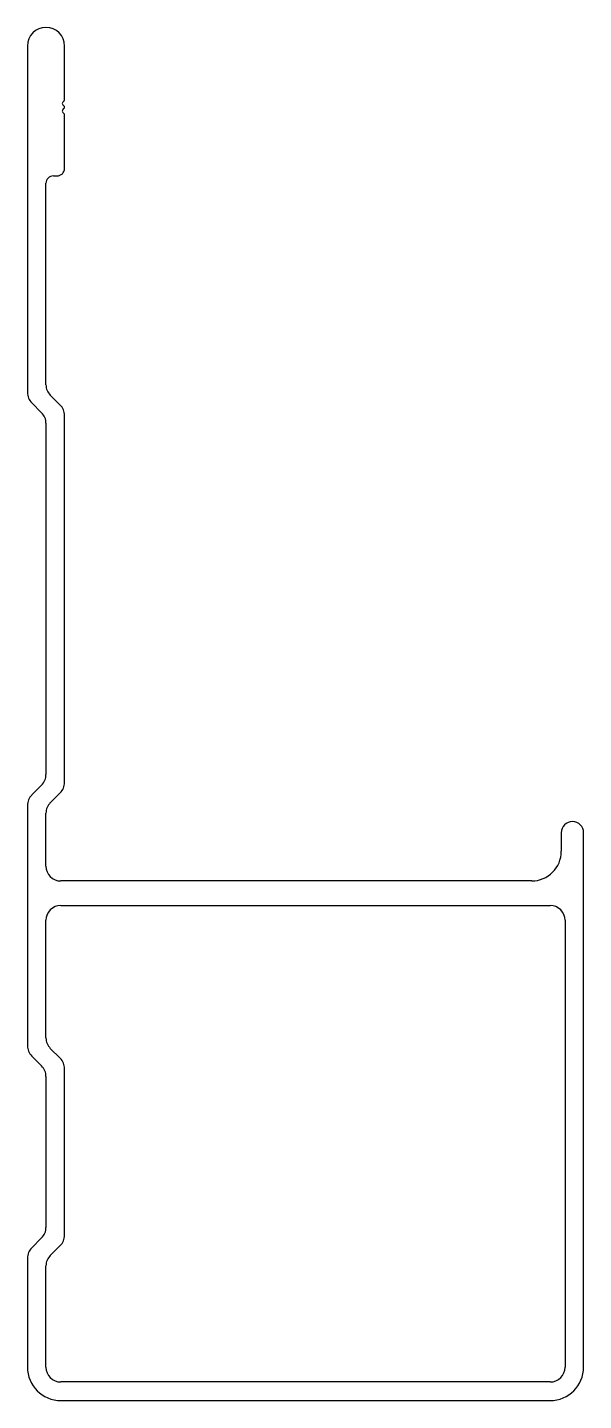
# Model space of a CAD drawing. Extents: x 5 to 80, y 4 to 189.
import ezdxf

# ---------------------------------------------------------------- set-up
doc = ezdxf.new("R2010")
doc.units = 0
doc.layers.get('0').update_dxf_attribs({"linetype": 'CONTINUOUS'})

msp = doc.modelspace()

# ---------------------------------------------------------------- linework, layer by layer
for p, q in [((4.84, 186.73), (4.84, 140.06)), ((9.84, 179.5), (9.84, 186.73)), ((9.61, 179.17), (9.76, 179.32)), ((9.76, 178.66), (9.61, 178.81)), ((9.61, 178.15), (9.76, 178.3)), ((9.76, 177.64), (9.61, 177.79)), ((9.84, 170.23), (9.84, 177.46)), ((8.34, 169.23), (8.84, 169.23)), ((7.34, 141.09), (7.34, 168.23)), ((9.25, 138.35), (7.92, 139.68)), ((5.42, 138.64), (6.75, 137.32)), ((9.84, 87.52), (9.84, 136.94)), ((7.34, 135.9), (7.34, 88.56)), ((6.75, 87.14), (5.42, 85.82)), ((7.92, 84.78), (9.25, 86.11)), ((4.84, 84.4), (4.84, 52.06)), ((7.34, 76.23), (7.34, 83.37)), ((76.84, 80.73), (76.84, 78.23)), ((79.84, 8.73), (79.84, 80.73)), ((72.84, 74.23), (9.34, 74.23)), ((9.34, 70.93), (75.34, 70.93)), ((7.34, 53.09), (7.34, 68.93)), ((77.34, 68.93), (77.34, 8.73)), ((5.42, 50.64), (6.75, 49.32)), ((9.25, 50.35), (7.92, 51.68)), ((9.84, 26.52), (9.84, 48.94)), ((7.34, 47.9), (7.34, 27.56)), ((6.75, 26.14), (5.42, 24.82)), ((7.92, 23.78), (9.25, 25.11)), ((4.84, 23.4), (4.84, 8.73)), ((7.34, 8.73), (7.34, 22.37)), ((75.34, 6.73), (9.34, 6.73)), ((9.34, 4.23), (75.34, 4.23))]:
    msp.add_line(p, q)
for centre, radius, start, end in [((7.34, 186.73), 2.5, 90, 180), ((7.34, 186.73), 2.5, 0, 90), ((9.59, 179.5), 0.25, 315, 0), ((9.79, 178.99), 0.25, 135, 225), ((9.79, 177.97), 0.25, 135, 225), ((9.59, 178.48), 0.25, 315, 45), ((9.59, 177.46), 0.25, 0, 45), ((8.84, 170.23), 1, 270, 0), ((8.34, 168.23), 1, 90, 180), ((9.34, 141.09), 2, 180, 225), ((6.84, 140.06), 2, 180, 225), ((5.34, 135.9), 2, 0, 45), ((7.84, 136.94), 2, 0, 45), ((5.34, 88.56), 2, 315, 0), ((7.84, 87.52), 2, 315, 360), ((6.84, 84.4), 2, 135, 180), ((9.34, 83.37), 2, 135, 180), ((78.34, 80.73), 1.5, 90, 180), ((78.34, 80.73), 1.5, 0, 90), ((72.84, 78.23), 4, 270, 0), ((9.34, 76.23), 2, 180, 270), ((9.34, 68.93), 2, 90, 180), ((75.34, 68.93), 2, 0, 90), ((6.84, 52.06), 2, 180, 225), ((9.34, 53.09), 2, 180, 225), ((7.84, 48.94), 2, 0, 45), ((5.34, 47.9), 2, 0, 45), ((5.34, 27.56), 2, 315, 0), ((7.84, 26.52), 2, 315, 360), ((6.84, 23.4), 2, 135, 180), ((9.34, 22.37), 2, 135, 180), ((9.34, 8.73), 4.5, 180, 270), ((9.34, 8.73), 2, 180, 270), ((75.34, 8.73), 2, 270, 0), ((75.34, 8.73), 4.5, 270, 0)]:
    msp.add_arc(centre, radius, start, end)

doc.saveas('drawing.dxf')
